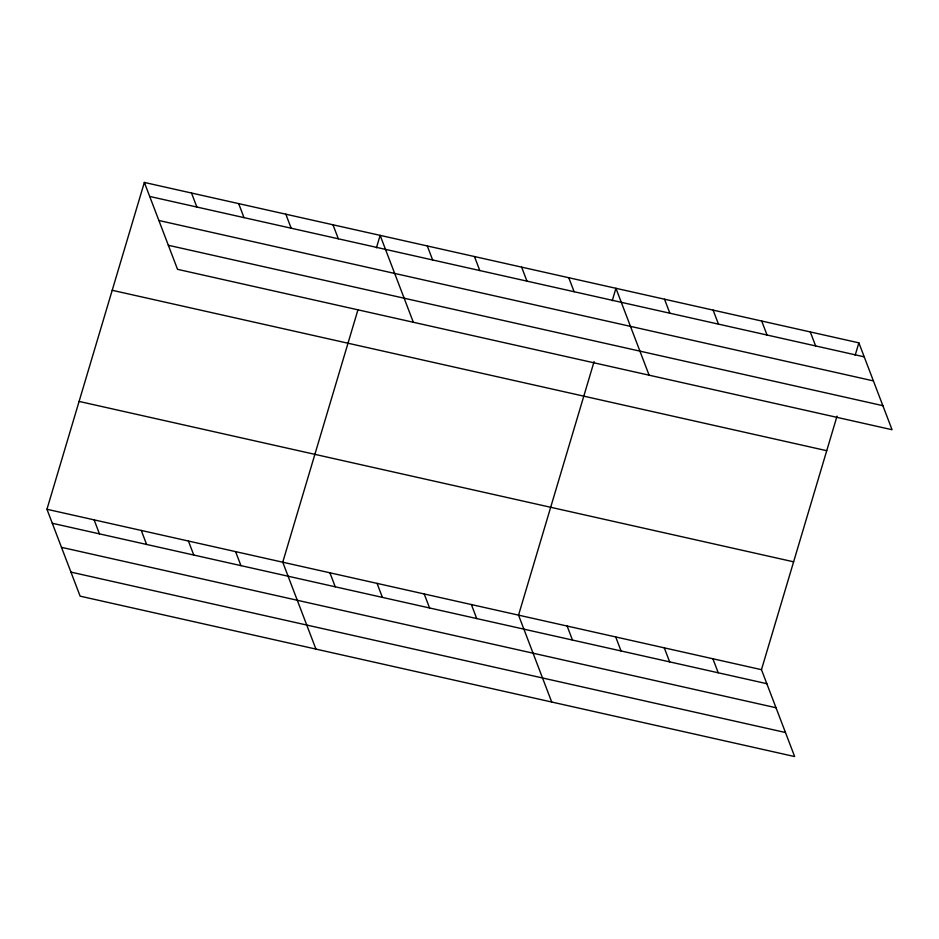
<?xml version="1.0" encoding="UTF-8"?>
<svg xmlns="http://www.w3.org/2000/svg" width="939" height="939" viewBox="0 0 939 939"><rect width="100%" height="100%" fill="white"/><g stroke="black" fill="none" stroke-linecap="round" stroke-linejoin="round"><path stroke-width="1.41" d="M837.036 416.13L761.47 669.671L794.652 756.564L80.132 596.159L46.95 509.278L144.348 182.436L858.868 342.841L892.05 429.722L177.53 269.329L144.348 182.436M357.888 310.034L282.745 562.203L315.927 649.095M376.433 247.814L380.142 235.372L413.324 322.253M594.094 361.585L518.539 615.139L551.709 702.032M612.228 300.75L615.937 288.296L649.107 375.189M855.159 355.282L858.868 342.841M149.7 196.451L864.22 356.843M158.879 220.501L873.399 380.894M168.339 245.279L882.871 405.671M112.21 290.292L826.731 450.697M79.087 401.423L793.619 561.815M46.95 509.278L761.47 669.671M52.302 523.281L766.823 683.686M61.481 547.331L776.001 707.736M70.941 572.109L785.474 732.514M810.287 331.937L815.639 345.939M761.693 321.021L767.046 335.035M713.112 310.116L718.464 324.131M664.519 299.212L669.871 313.215M568.776 277.721L574.128 291.724M712.889 658.767L718.229 672.782M521.615 267.134L526.967 281.137M664.296 647.863L669.648 661.866M474.453 256.547L479.806 270.549M615.714 636.959L621.055 650.962M427.304 245.959L432.644 259.962M567.121 626.043L572.473 640.058M332.981 224.785L338.333 238.788M471.378 604.552L476.73 618.566M285.82 214.198L291.172 228.2M424.217 593.964L429.569 607.979M238.67 203.61L244.011 217.625M377.055 583.377L382.408 597.392M191.509 193.023L196.861 207.038M329.906 572.79L335.246 586.805M235.583 551.616L240.936 565.63M188.422 541.04L193.774 555.043M141.273 530.453L146.613 544.456M94.111 519.866L99.464 533.868"/></g></svg>
